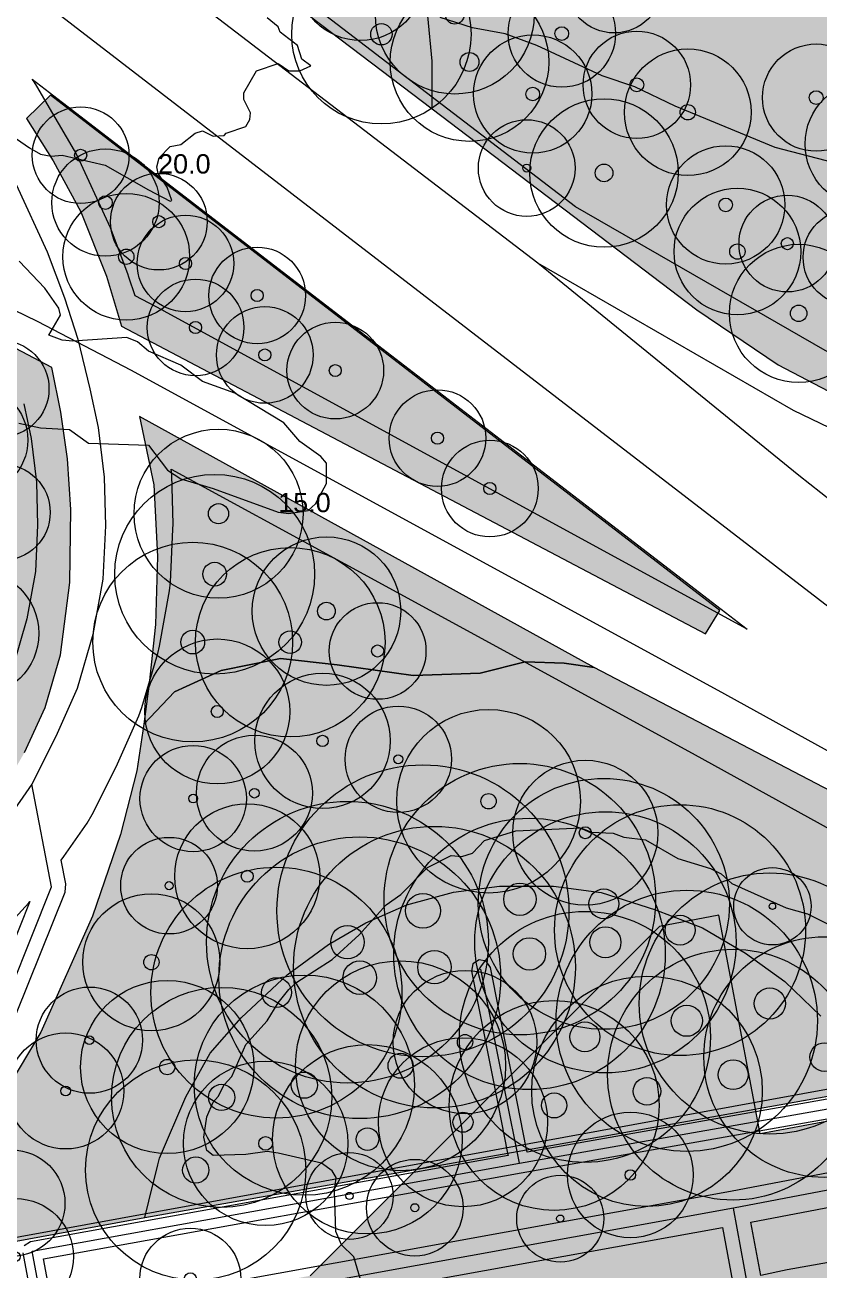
# Model space of a CAD drawing. Header units: metres. Extents: x -8 to 1190, y -11 to 1223.
# Drawn here: x 1013.7 to 1095.8, y 643.3 to 772.1 of the extents above; entities that cross this region are included whole.
import ezdxf

# ---------------------------------------------------------------- set-up
doc = ezdxf.new("R2010")
doc.units = ezdxf.units.M
doc.header["$MEASUREMENT"] = 0
for name, color, linetype, lineweight, true_color in [('TPX_BUILDINGS_SHADOWS_HATCH', 7, 'CONTINUOUS', 0, 0x000000), ('TPX_BUILDINGS_SHADOWS_OUTLINES', 7, 'CONTINUOUS', 0, 0x000000), ('TPX_CADASTRES', 7, 'CONTINUOUS', 0, 0x646464), ('TPX_CONTOUR_LINES_5M', 7, 'CONTINUOUS', 0, 0x969696), ('TPX_CONTOUR_LINES_5M_TEXT', 7, 'CONTINUOUS', 0, 0x000000), ('TPX_ROADS_AXES', 7, 'CONTINUOUS', 0, 0x323232), ('TPX_ROADS_CONTOURS', 7, 'CONTINUOUS', 0, 0x646464), ('TPX_VEGETATION_GREEN_SPACES', 7, 'CONTINUOUS', 0, 0x58ba48), ('TPX_VEGETATION_GREEN_SPACES_HATCH', 7, 'CONTINUOUS', 0, 0x58ba48), ('TPX_VEGETATION_TREES_INDIVIDUAL', 7, 'CONTINUOUS', 0, 0x136734)]:
    doc.layers.add(name, color=color, linetype=linetype, lineweight=lineweight, true_color=true_color)
doc.styles.add('TPX_TEXTE', font='arial.ttf')

# ---------------------------------------------------------------- blocks, each defined once
blk = doc.blocks.new('TREETR015_CR125')
at = {"layer": 'TPX_VEGETATION_TREES_INDIVIDUAL'}
for radius in [12.45, 1.4825]:
    blk.add_circle((0, 0, 0.0361), radius, dxfattribs=at)
blk = doc.blocks.new('TREETR006_CR070')
at = {"layer": 'TPX_VEGETATION_TREES_INDIVIDUAL'}
for radius in [7, 0.5833333333333334]:
    blk.add_circle((0, 0, 0.0361), radius, dxfattribs=at)
blk = doc.blocks.new('TREETR009_CR072')
at = {"layer": 'TPX_VEGETATION_TREES_INDIVIDUAL'}
for radius in [7.15, 0.85125]:
    blk.add_circle((0, 0, 0.0361), radius, dxfattribs=at)
blk = doc.blocks.new('TREETR005_CR065')
at = {"layer": 'TPX_VEGETATION_TREES_INDIVIDUAL'}
for radius in [6.5, 0.5416666666666666]:
    blk.add_circle((0, 0, 0.0361), radius, dxfattribs=at)
blk = doc.blocks.new('TREETR007_CR085')
at = {"layer": 'TPX_VEGETATION_TREES_INDIVIDUAL'}
for radius in [8.5, 0.7083333333333334]:
    blk.add_circle((0, 0, 0.0361), radius, dxfattribs=at)
blk = doc.blocks.new('TREETR014_CR119')
at = {"layer": 'TPX_VEGETATION_TREES_INDIVIDUAL'}
for radius in [11.92, 1.4195833333333334]:
    blk.add_circle((0, 0, 0.0361), radius, dxfattribs=at)
blk = doc.blocks.new('TREETR010_CR082')
at = {"layer": 'TPX_VEGETATION_TREES_INDIVIDUAL'}
for radius in [8.21, 0.9775]:
    blk.add_circle((0, 0, 0.0361), radius, dxfattribs=at)
blk = doc.blocks.new('TREETR006_CR052')
at = {"layer": 'TPX_VEGETATION_TREES_INDIVIDUAL'}
for radius in [5.22, 0.625]:
    blk.add_circle((0, 0, 0.0361), radius, dxfattribs=at)
blk = doc.blocks.new('TREETR008_CR066')
at = {"layer": 'TPX_VEGETATION_TREES_INDIVIDUAL'}
for radius in [6.55, 0.7916666666666666]:
    blk.add_circle((0, 0, 0.0361), radius, dxfattribs=at)
blk = doc.blocks.new('TREETR004_CR045')
at = {"layer": 'TPX_VEGETATION_TREES_INDIVIDUAL'}
for radius in [4.5, 0.375]:
    blk.add_circle((0, 0, 0.0361), radius, dxfattribs=at)
blk = doc.blocks.new('TREETR008_CR074')
at = {"layer": 'TPX_VEGETATION_TREES_INDIVIDUAL'}
for radius in [7.42, 0.7916666666666666]:
    blk.add_circle((0, 0, 0.0361), radius, dxfattribs=at)
blk = doc.blocks.new('TREETR005_CR060')
at = {"layer": 'TPX_VEGETATION_TREES_INDIVIDUAL'}
for radius in [6, 0.5]:
    blk.add_circle((0, 0, 0.0361), radius, dxfattribs=at)
blk = doc.blocks.new('TREETR011_CR093')
at = {"layer": 'TPX_VEGETATION_TREES_INDIVIDUAL'}
for radius in [9.27, 1.10375]:
    blk.add_circle((0, 0, 0.0361), radius, dxfattribs=at)
blk = doc.blocks.new('TREETR008_CR095')
at = {"layer": 'TPX_VEGETATION_TREES_INDIVIDUAL'}
for radius in [9.5, 0.7916666666666666]:
    blk.add_circle((0, 0, 0.0361), radius, dxfattribs=at)
blk = doc.blocks.new('TREETR014_CR114')
at = {"layer": 'TPX_VEGETATION_TREES_INDIVIDUAL'}
for radius in [11.39, 1.35625]:
    blk.add_circle((0, 0, 0.0361), radius, dxfattribs=at)
blk = doc.blocks.new('TREETR015_CR130')
at = {"layer": 'TPX_VEGETATION_TREES_INDIVIDUAL'}
for radius in [12.98, 1.5458333333333334]:
    blk.add_circle((0, 0, 0.0361), radius, dxfattribs=at)
blk = doc.blocks.new('TREETR010_CR087')
at = {"layer": 'TPX_VEGETATION_TREES_INDIVIDUAL'}
for radius in [8.74, 1.0404166666666665]:
    blk.add_circle((0, 0, 0.0361), radius, dxfattribs=at)
blk = doc.blocks.new('TREETR005_CR055')
at = {"layer": 'TPX_VEGETATION_TREES_INDIVIDUAL'}
for radius in [5.5, 0.4583333333333333]:
    blk.add_circle((0, 0, 0.0361), radius, dxfattribs=at)
blk = doc.blocks.new('TREETR006_CR075')
at = {"layer": 'TPX_VEGETATION_TREES_INDIVIDUAL'}
for radius in [7.5, 0.625]:
    blk.add_circle((0, 0, 0.0361), radius, dxfattribs=at)
blk = doc.blocks.new('TREETR003_CR040')
at = {"layer": 'TPX_VEGETATION_TREES_INDIVIDUAL'}
for radius in [4, 0.3333333333333333]:
    blk.add_circle((0, 0, 0.0361), radius, dxfattribs=at)
blk = doc.blocks.new('TREETR008_CR071')
at = {"layer": 'TPX_VEGETATION_TREES_INDIVIDUAL'}
for radius in [7.09, 0.7916666666666666]:
    blk.add_circle((0, 0, 0.0361), radius, dxfattribs=at)
blk = doc.blocks.new('TREETR017_CR140')
at = {"layer": 'TPX_VEGETATION_TREES_INDIVIDUAL'}
for radius in [14.04, 1.6720833333333334]:
    blk.add_circle((0, 0, 0.0361), radius, dxfattribs=at)
blk = doc.blocks.new('TREETR006_CR050')
at = {"layer": 'TPX_VEGETATION_TREES_INDIVIDUAL'}
for radius in [5, 0.625]:
    blk.add_circle((0, 0, 0.0361), radius, dxfattribs=at)
blk = doc.blocks.new('TREETR017_CR146')
at = {"layer": 'TPX_VEGETATION_TREES_INDIVIDUAL'}
for radius in [14.57, 1.735]:
    blk.add_circle((0, 0, 0.0361), radius, dxfattribs=at)
blk = doc.blocks.new('TREETR007_CR061')
at = {"layer": 'TPX_VEGETATION_TREES_INDIVIDUAL'}
for radius in [6.12, 0.7083333333333334]:
    blk.add_circle((0, 0, 0.0361), radius, dxfattribs=at)
blk = doc.blocks.new('TREETR004_CR050')
at = {"layer": 'TPX_VEGETATION_TREES_INDIVIDUAL'}
for radius in [5, 0.4166666666666667]:
    blk.add_circle((0, 0, 0.0361), radius, dxfattribs=at)
blk = doc.blocks.new('TREETR009_CR077')
at = {"layer": 'TPX_VEGETATION_TREES_INDIVIDUAL'}
for radius in [7.68, 0.9141666666666667]:
    blk.add_circle((0, 0, 0.0361), radius, dxfattribs=at)
blk = doc.blocks.new('TREETR012_CR098')
at = {"layer": 'TPX_VEGETATION_TREES_INDIVIDUAL'}
for radius in [9.8, 1.1666666666666667]:
    blk.add_circle((0, 0, 0.0361), radius, dxfattribs=at)
blk = doc.blocks.new('TREETR013_CR109')
at = {"layer": 'TPX_VEGETATION_TREES_INDIVIDUAL'}
for radius in [10.86, 1.2933333333333332]:
    blk.add_circle((0, 0, 0.0361), radius, dxfattribs=at)
blk = doc.blocks.new('TREETR008_CR090')
at = {"layer": 'TPX_VEGETATION_TREES_INDIVIDUAL'}
for radius in [8.96, 0.7916666666666666]:
    blk.add_circle((0, 0, 0.0361), radius, dxfattribs=at)
blk = doc.blocks.new('TREETR016_CR135')
at = {"layer": 'TPX_VEGETATION_TREES_INDIVIDUAL'}
for radius in [13.51, 1.60875]:
    blk.add_circle((0, 0, 0.0361), radius, dxfattribs=at)
blk = doc.blocks.new('TREETR018_CR151')
at = {"layer": 'TPX_VEGETATION_TREES_INDIVIDUAL'}
for radius in [15.1, 1.7983333333333331]:
    blk.add_circle((0, 0, 0.0361), radius, dxfattribs=at)
blk = doc.blocks.new('TREETR012_CR103')
at = {"layer": 'TPX_VEGETATION_TREES_INDIVIDUAL'}
for radius in [10.33, 1.23]:
    blk.add_circle((0, 0, 0.0361), radius, dxfattribs=at)
blk = doc.blocks.new('TREETR007_CR056')
at = {"layer": 'TPX_VEGETATION_TREES_INDIVIDUAL'}
for radius in [5.55, 0.7083333333333334]:
    blk.add_circle((0, 0, 0.0361), radius, dxfattribs=at)

msp = doc.modelspace()

# ---------------------------------------------------------------- hatches: boundary and pattern name
at = {"layer": 'TPX_BUILDINGS_SHADOWS_HATCH'}
h = msp.add_hatch(color=256, dxfattribs=at)
h.paths.add_polyline_path([(908.1301698200405, 518.1655401862226), (901.7662229053676, 511.8015923178755), (917.2893638126552, 514.7612042105757), (986.0196847431362, 527.8435291922651), (1004.1827115528286, 500.8508743918501), (1003.7763556949794, 500.01855703955516), (1037.7371215336025, 533.9793228781782), (1037.2466487400234, 536.5788626349531), (1096.4590911380947, 547.670158830937), (1101.9840716831386, 518.4097733176313), (1098.6993312351406, 517.8074898398481), (1099.2198628894985, 515.0534443533979), (1118.1522664539516, 533.9858469641767), (1117.7104253284633, 533.9032778418623), (1114.5250682346523, 550.8733000434004), (1129.3136767856777, 553.6255573905073), (1136.7425479404628, 555.0558771765791), (1142.459505032748, 556.1513924277388), (1148.2824925892055, 557.2719254172407), (1154.3226823322475, 558.4206890738569), (1159.7185344211757, 559.4174503958784), (1167.0246171467006, 560.7843098319136), (1170.5295619480312, 561.4385580695234), (1173.8040093891323, 543.5804648078047), (1177.339535664767, 547.1159901297651), (1176.9047412388027, 549.4872660315596), (1180.9490031711757, 553.5315279639326), (1177.6312207691371, 571.3909020102583), (1170.3251380436122, 570.0240416205488), (1166.294629048556, 565.993533579167), (1160.8987769596279, 564.9967722571455), (1160.6159343235195, 564.7139296210371), (1154.5757445804775, 563.5651659644209), (1154.5050334446132, 563.494455782231), (1149.0073937885463, 562.4365296042524), (1148.9648894779384, 562.6567654288374), (1144.631645154208, 561.8264040625654), (1144.450014065951, 562.7633309043013), (1137.021142911166, 561.3330120719038), (1134.1927155964077, 558.5045847571455), (1125.3236770145595, 556.8540043509565), (1122.5760640613735, 571.4054312384687), (1111.5793752186, 569.4188189185224), (1111.227604817599, 571.3539747870527), (1095.7398423664272, 568.4529080069624), (1100.5716342441738, 573.2847008383833), (1098.8527926914394, 582.3958649314009), (1092.768044423312, 581.2613243735395), (1091.2925500385463, 589.0687203085981), (1096.0301656238735, 593.8063358939253), (1094.4313001148403, 602.3359083808027), (1093.1527175419033, 602.0967106497847), (1101.5439738743007, 610.4879669821821), (1100.1456078998744, 617.9486174262129), (1103.8635711185634, 621.6665806449018), (1100.7489757053554, 638.7968506491743), (1107.1578130237758, 639.9520172751509), (1106.8210935108364, 641.8173288977705), (1113.338538121432, 642.9866137183271), (1113.6726989261806, 641.1321949637495), (1121.1709765903652, 642.4868349707685), (1120.8368253223598, 644.3412451422773), (1127.3542689792812, 645.5105423606001), (1127.688433598727, 643.6561236060224), (1131.7771043293178, 644.3905338919722), (1131.4403790943325, 646.2558445609175), (1138.476797055453, 647.5245680487715), (1138.8135356418788, 645.6592497504316), (1142.3643464557827, 646.3013004935347), (1142.0276183597744, 648.16661116248), (1149.0558795444667, 649.4334196723066), (1149.4007768146694, 647.5700258887373), (1152.3077058307827, 648.0947041190229), (1153.5033444873989, 648.7565159476362), (1155.9505729191005, 644.2590603507124), (1154.754936169833, 643.59723326331), (1155.362858723849, 640.2539095557295), (1156.321812581271, 640.42260309821), (1157.5402459613979, 633.7250208533369), (1156.573129605502, 633.5543846762739), (1157.1077994816005, 630.6310553229414), (1157.5863351337612, 627.9821695960127), (1158.5534467212856, 628.1527876532637), (1159.9796638004482, 620.3189558661543), (1161.6611928455532, 611.0378822959028), (1168.2372779361904, 617.6139664328657), (1166.5557488910854, 626.8950400031172), (1171.8590497486293, 632.1983408606611), (1170.43284220621, 640.0321716940962), (1169.4657210819423, 639.8615526831709), (1168.987183522433, 642.5104479468428), (1168.575664471835, 644.7604384100996), (1169.419631909579, 645.6044058478437), (1168.2012090198696, 652.3019871390425), (1167.2422446720302, 652.1332926428877), (1166.7164515964687, 655.0249380744062), (1167.829959820956, 656.1384462988935), (1165.3827428333461, 660.635900942143), (1164.1871032230556, 659.9740881598555), (1161.2801627628505, 659.4494080222212), (1160.935275029391, 661.3128037131391), (1153.9070224277675, 660.0460066474043), (1151.5556430332363, 657.694627252873), (1150.69292159006, 657.5386318839155), (1150.3561925403774, 659.403952089604), (1143.3197831623256, 658.1352409995161), (1140.9723262302577, 655.7877840674482), (1139.5678195469081, 655.5355057395063), (1139.2336644642055, 657.3899264014326), (1136.2593841068447, 656.8563141501509), (1135.3929004184902, 661.4466538107954), (1127.698386143893, 660.0112423575483), (1127.5788497440517, 660.6274590170942), (1124.024991940707, 659.9617085135542), (1102.2415303699672, 655.8886894858442), (1101.5415315143764, 659.6065354025923), (1089.6857966892421, 657.3902096427046), (1088.6186837665737, 663.0362467444502), (1085.4278745166957, 679.9934477484785), (1079.2954539768398, 678.8345150626265), (1043.1622972004116, 642.7013573325239), (1033.902716588229, 640.9658503211103), (1019.4777507297695, 626.5408844626509), (1028.7373179905117, 628.2763895667158), (1034.8697375766933, 629.4353232062422), (1079.7626399509609, 637.8276562369429), (1084.834773015231, 610.8885273612104), (1086.1449021808803, 603.947912660893), (1087.5432672016323, 596.487261263188), (1080.3414487354457, 595.1438688910566), (1079.22856612131, 594.0309862769209), (1087.7137832157314, 595.61840387946), (1089.312659215182, 587.0888313925825), (1090.8387164585292, 579.0138868964277), (1084.9998702518642, 577.924155679997), (1084.3447999469936, 581.3944630301557), (1083.092218350619, 581.1565136588179), (1082.2293748371303, 585.7630715048872), (1080.8355674259365, 585.5033135092817), (1079.7275247089565, 591.3831104910932), (1077.6151360981166, 590.9900526679121), (1068.988446187228, 582.3633627570234), (1074.531074475497, 583.3946947730146), (1078.2643022052944, 563.4814486182295), (1070.576204251498, 562.1281027472578), (1062.816393803805, 560.6773132956587), (1061.0129289142787, 560.3451342261396), (1037.9007958881557, 537.2330031073652), (1020.809340428561, 562.6331734335981), (952.07901949808, 549.5508484519087), (923.6533269397914, 521.1251558936201), (908.1301698200405, 518.1655401862226)])
h.paths.add_polyline_path([(1077.606926869601, 572.5092901862226), (1079.000743817538, 572.7690596259199), (1077.8504275791347, 578.8497862494551), (1082.969403218478, 579.8157152808271), (1084.1223067753017, 573.7240814841352), (1091.5695905201137, 575.1126751578413), (1093.2884425632656, 566.0015091574751), (1085.8355502597988, 564.6000675833784), (1079.3283366672695, 563.3872141516767), (1077.606926869601, 572.5092901862226)], flags=16)
at = {"layer": 'TPX_VEGETATION_GREEN_SPACES_HATCH'}
for points in [[(1045.4832639209926, 784.1245751059614), (1028.768366765231, 783.9559235251509), (1041.0953912250698, 774.5854839957319), (1055.782123517245, 763.4242071784101), (1083.1397284977138, 742.6399464285932), (1091.5699042789638, 736.9417252219282), (1100.441700886935, 732.2913012183271), (1106.775344800204, 730.9546379721723), (1113.1529483310878, 731.3659720099531), (1118.6430348865688, 733.386111704167), (1124.2310008518398, 736.7066731131636), (1128.2480315677822, 741.394258943852), (1131.0307254306972, 747.7008881247602), (1131.8959550373256, 753.7047590888105), (1131.9452867023647, 758.6415838873945), (1130.8331679813564, 763.6841511405073), (1128.1865567676723, 768.6984266913496), (1124.078419636935, 773.6671032584272), (1119.177537869662, 777.4706291831098), (1113.7909745685756, 780.595714060124), (1105.8992213718593, 783.0262312567793), (1097.8861569873989, 784.6571392691694), (1090.0068950168788, 785.9398741400801), (1079.1924619190395, 786.8178715384565), (1062.6517056934536, 787.5532869971357), (1062.3349017612636, 783.7501473105513), (1045.4832639209926, 784.1245751059614)], [(1045.4832639209926, 784.1245751059614), (1028.768366765231, 783.9559235251509), (1041.0953912250698, 774.5854839957319), (1055.782123517245, 763.4242071784101), (1083.1397284977138, 742.6399464285932), (1091.5699042789638, 736.9417252219282), (1100.441700886935, 732.2913012183271), (1106.775344800204, 730.9546379721723), (1113.1529483310878, 731.3659720099531), (1118.6430348865688, 733.386111704167), (1124.2310008518398, 736.7066731131636), (1128.2480315677822, 741.394258943852), (1131.0307254306972, 747.7008881247602), (1131.8959550373256, 753.7047590888105), (1131.9452867023647, 758.6415838873945), (1130.8331679813564, 763.6841511405073), (1128.1865567676723, 768.6984266913496), (1124.078419636935, 773.6671032584272), (1119.177537869662, 777.4706291831098), (1113.7909745685756, 780.595714060124), (1105.8992213718593, 783.0262312567793), (1097.8861569873989, 784.6571392691694), (1090.0068950168788, 785.9398741400801), (1079.1924619190395, 786.8178715384565), (1062.6517056934536, 787.5532869971357), (1062.3349017612636, 783.7501473105513), (1045.4832639209926, 784.1245751059614)], [(1044.55304999277, 774.089309183415), (1041.0953912250698, 774.5854839957319), (1055.782123517245, 763.4242071784101), (1055.7748460285366, 768.382187334355), (1055.3167838566005, 773.0612139380537), (1053.708850812167, 775.3516173041426), (1050.8658236972988, 775.7971548712812), (1047.535245846957, 773.9297632849775), (1044.55304999277, 774.089309183415)], [(867.4669141285121, 766.8268541968428), (864.6828031055629, 766.3657641089521), (866.486339520663, 763.9028362906538), (867.9887103550136, 761.8406710303389), (868.9955815784633, 760.4556355155073), (868.0763673298061, 759.7900242484175), (866.752286862582, 758.8332886374556), (865.2586173526943, 757.756000009831), (875.5387515537441, 744.5423826850019), (892.2985887043178, 724.6639713919722), (901.085650395602, 715.2983650839888), (907.3829850666225, 708.786179987248), (914.9968595020473, 701.3647665656172), (922.239869069308, 695.0411352789961), (929.8785562030971, 688.500143495854), (935.9249810688198, 683.5628313696943), (942.5452689640224, 678.5652632392012), (948.8407678119838, 675.0906109488569), (954.0307054035366, 673.1273092902265), (961.1805896274745, 671.3961929953657), (968.6192721836269, 670.6307825720869), (975.7059583179653, 670.9560999548994), (982.8427838794887, 672.2368569052778), (989.0759295932949, 674.282577959355), (994.3662232868373, 676.7848276770674), (999.579528760165, 680.0514244711958), (1003.8615922443569, 683.8348230994307), (1008.2505139820278, 688.771157709416), (1011.3883885852993, 692.9520821250044), (1013.6144723407924, 696.8373694098555), (1015.7554110996425, 701.4850744879805), (1017.3429336063564, 706.9458393729292), (1018.29763693735, 714.4322237647139), (1018.4209441654384, 721.9756474173628), (1018.0515365116298, 727.2279410040937), (1017.3892402164638, 732.0429052985273), (1016.456029843539, 736.6558718360029), (1009.550229024142, 740.3087067282759), (998.5529212467372, 745.9767908728682), (990.4392489902675, 749.494302240666), (983.7294215671718, 752.5719828284346), (976.5567607395351, 755.2758183158003), (968.2914437763393, 758.3778309500776), (960.5915917865932, 760.7616924918257), (956.1860370151699, 761.9548926032148), (950.457328747958, 763.537925211247), (944.9834289066494, 764.6977581656538), (938.0009183399379, 766.157650438603), (930.4174432270229, 767.4642796195112), (919.281674336642, 768.6464333212934), (909.9728831760585, 769.20088144904), (901.3602046482265, 769.5052752173506), (892.1541928760707, 769.4050526297651), (886.5771750919521, 769.0676550543867), (881.1069879047573, 768.6058659232222), (876.0969075672328, 768.0915083563887), (871.5383376590908, 767.4880308783613), (867.4669141285121, 766.8268541968428)], [(1016.3085250370204, 764.8372311270796), (1013.8138713352382, 762.419067827519), (1016.5988502018154, 758.0588135397993), (1019.4453134052455, 752.780962435063), (1022.1032847873867, 746.1122803366743), (1023.6475228779018, 740.9530100501142), (1084.032403897494, 709.110757318791), (1085.5243939869106, 711.5455708182417), (1016.3085250370204, 764.8372311270796)], [(1016.3085250370204, 764.8372311270796), (1013.8138713352382, 762.419067827519), (1016.5988502018154, 758.0588135397993), (1019.4453134052455, 752.780962435063), (1022.1032847873867, 746.1122803366743), (1023.6475228779018, 740.9530100501142), (1084.032403897494, 709.110757318791), (1085.5243939869106, 711.5455708182417), (1016.3085250370204, 764.8372311270796)], [(887.9629868976772, 736.2188267386518), (875.5387515537441, 744.5423826850019), (892.2985887043178, 724.6639713919722), (901.085650395602, 715.2983650839888), (907.3829850666225, 708.786179987248), (914.9968595020473, 701.3647665656172), (922.239869069308, 695.0411352789961), (929.8785562030971, 688.500143495854), (935.9249810688198, 683.5628313696943), (942.5452689640224, 678.5652632392012), (948.8407678119838, 675.0906109488569), (954.0307054035366, 673.1273092902265), (961.1805896274745, 671.3961929953657), (968.6192721836269, 670.6307825720869), (975.7059583179653, 670.9560999548994), (982.8427838794887, 672.2368569052778), (989.0759295932949, 674.282577959355), (994.3662232868373, 676.7848276770674), (999.579528760165, 680.0514244711958), (1003.8615922443569, 683.8348230994307), (1008.2505139820278, 688.771157709416), (1011.3883885852993, 692.9520821250044), (1013.6144723407924, 696.8373694098555), (1015.7554110996425, 701.4850744879805), (1017.3429336063564, 706.9458393729292), (1018.29763693735, 714.4322237647139), (1018.4209441654384, 721.9756474173628), (1018.0515365116298, 727.2279410040937), (1017.3892402164638, 732.0429052985273), (1016.456029843539, 736.6558718360029), (1009.550229024142, 740.3087067282759), (998.5529212467372, 745.9767908728682), (990.4392489902675, 749.494302240666), (983.7294215671718, 752.5719828284346), (976.5567607395351, 755.2758183158003), (968.2914437763393, 758.3778309500776), (960.5915917865932, 760.7616924918257), (956.1860370151699, 761.9548926032148), (957.9138202182949, 761.2002157843672), (959.6828717701137, 759.4311165488325), (960.7807683460414, 756.8938069022261), (962.0254392139614, 753.1137995398603), (962.8056630603969, 749.2587561286055), (963.0337724201381, 745.0433249152265), (962.5417422764003, 741.1068071997724), (961.6876306049526, 737.6832613623701), (960.0626754276454, 734.3885807669722), (957.9459466449916, 731.4266848242842), (955.3493384830654, 728.4551558173262), (952.4963941089809, 726.4243044531904), (948.4507827274501, 724.8140673316084), (943.1601142399013, 723.554550615605), (937.7541760914028, 722.8202023184858), (931.9586772434413, 722.5693335211836), (926.4680451862514, 722.6320376074873), (921.0515012256801, 723.4026636756025), (915.6827306263149, 724.5182757056318), (910.4385118000209, 725.8358816779219), (905.0961427204311, 727.5330967581831), (899.4230794422328, 729.8657650626265), (887.9629868976772, 736.2188267386518)], [(999.9520339481533, 645.513534990605), (999.7368039600551, 645.0024676001631), (1000.0108594410121, 644.388179270085), (1000.767085980624, 644.1753163016401), (1003.3331574909389, 644.5389809287153), (1026.0735873691738, 648.7295841849409), (1064.5659970752895, 655.5659718192182), (1139.8693532459438, 668.9577345526777), (1135.956982564181, 671.6365904486738), (1128.7044829837978, 675.9555449164473), (1121.2588166706264, 680.2174276984297), (1099.324432324618, 691.6251301444136), (1097.0087317936122, 692.8279690421186), (1072.5441731922328, 705.618117777165), (1025.515199612826, 731.612297502812), (1026.980633687228, 724.5242066062056), (1027.3767480365932, 717.1148199713789), (1027.1514710895717, 710.0766806281172), (1026.5209102146327, 703.9901098883711), (1025.9657010547817, 699.7740072882734), (1025.2398623935878, 694.9307760871015), (1023.5351914875209, 688.3606772101484), (1020.6408719532192, 679.8989090598188), (1015.313692998141, 667.9173454917036), (1010.489251088351, 659.8633322394453), (1005.8764466755092, 653.1020483649336), (1001.4879827015102, 647.1416687644087), (1000.4334010593593, 646.064367739018), (999.9520339481533, 645.513534990605)], [(1072.5441731922328, 705.618117777165), (1025.515199612826, 731.612297502812), (1026.980633687228, 724.5242066062056), (1027.3767480365932, 717.1148199713789), (1027.1514710895717, 710.0766806281172), (1026.5209102146327, 703.9901098883711), (1025.9657010547817, 699.7740072882734), (1029.1174315921962, 703.1296772635542), (1033.9564675800502, 705.3183760321699), (1040.0845689289272, 706.5683684027754), (1045.9634723179042, 705.9183935797773), (1053.8179530613124, 704.8138718283735), (1060.7569322101772, 705.0353817618452), (1065.4015998356044, 706.2231335318647), (1069.4221286289394, 706.0783867514692), (1072.5441731922328, 705.618117777165)], [(1001.4879827015102, 647.1416687644087), (1001.4626750461757, 646.007974115666), (1002.2168969623744, 645.0006279624067), (1003.3331574909389, 644.5389809287153), (1026.0735873691738, 648.7295841849409), (1026.4853972904384, 650.4147505438887), (1027.3954343311489, 654.1852144873701), (1027.5669469349086, 654.8815960562788), (1030.2875298969448, 661.1965269721113), (1032.8117341510952, 665.7160076773725), (1036.0271205417812, 669.3858875907026), (1040.7974509708583, 673.8368458426557), (1045.0440749637783, 676.9674944556318), (1048.9079350940883, 679.2023329413496), (1053.1412305347621, 681.0755343115889), (1057.9988517276943, 682.3825592673384), (1062.744627904147, 682.9957718527876), (1068.3147372715175, 682.9979300177656), (1073.263951253146, 682.3472942984663), (1078.8845128528774, 680.5662035620771), (1083.7178372852504, 678.6914629614912), (1088.1731843464077, 676.0831408179365), (1092.2640065662563, 673.1586784995161), (1095.9639939777553, 669.5551380789839), (1098.101859997958, 666.7338261283003), (1099.1148042194545, 665.3962683356367), (1100.6738976947963, 663.3129858649336), (1134.778376530856, 669.3332333243452), (1135.956982564181, 671.6365904486738), (1128.7044829837978, 675.9555449164473), (1121.2588166706264, 680.2174276984297), (1099.324432324618, 691.6251301444136), (1097.0087317936122, 692.8279690421186), (1072.5441731922328, 705.618117777165), (1069.4221286289394, 706.0783867514692), (1065.4015998356044, 706.2231335318647), (1060.7569322101772, 705.0353817618452), (1053.8179530613124, 704.8138718283735), (1045.9634723179042, 705.9183935797773), (1040.0845689289272, 706.5683684027754), (1033.9564675800502, 705.3183760321699), (1029.1174315921962, 703.1296772635542), (1025.9657010547817, 699.7740072882734), (1025.2398623935878, 694.9307760871015), (1023.5351914875209, 688.3606772101484), (1020.6408719532192, 679.8989090598188), (1015.313692998141, 667.9173454917036), (1010.489251088351, 659.8633322394453), (1005.8764466755092, 653.1020483649336), (1001.4879827015102, 647.1416687644087)]]:
    msp.add_hatch(color=256, dxfattribs=at).paths.add_polyline_path(points)

# ---------------------------------------------------------------- linework, layer by layer
at = {"layer": 'TPX_BUILDINGS_SHADOWS_OUTLINES', "elevation": 0.0391}
msp.add_lwpolyline([(1101.5415315143764, 659.6065354025923), (1089.6857966892421, 657.3902096427046), (1088.6186837665737, 663.0362467444502), (1085.4278745166957, 679.9934477484785), (1079.2954539768398, 678.8345150626265), (1043.1622972004116, 642.7013573325239)], dxfattribs=at)
at = {"layer": 'TPX_CADASTRES', "elevation": 0.024099999999999996}
msp.add_lwpolyline([(1002.3883542530239, 644.8071083701216), (1139.9560861103237, 669.9458403266035), (1152.2505731098354, 672.1924910224043), (1150.0358943454921, 692.2415632880293), (1148.9167994968593, 702.3723787940107), (1137.6942395679653, 765.8549923575483), (1125.7440776340663, 805.2357563651167)], dxfattribs=at)
at = {"layer": 'TPX_CONTOUR_LINES_5M', "elevation": 0.04810000000000001}
for points in [[(1011.910440848209, 760.949920583982), (1014.1454721919727, 759.4058036785573), (1015.2629878637381, 758.7341583822854), (1016.3805035355035, 758.5358826192096), (1017.4980192075018, 758.624572400935), (1021.9680818947963, 757.6225909292698), (1026.438144582091, 755.0701221963391), (1028.6731759258546, 753.8807482104748), (1028.8646460999735, 753.951546701137), (1028.382514890749, 755.3458167831413), (1027.4292399585247, 756.74008686468), (1027.308279192308, 757.4372219056822), (1027.5556602538563, 758.356379671488), (1028.6731759258546, 759.5551618095487), (1029.79069159762, 759.7314678584225), (1031.2709843215998, 760.9228971097618), (1032.0257229413837, 761.1456175823696), (1033.1432386131492, 760.6093293926679), (1034.2607542849146, 760.6637381659821), (1034.4840548790526, 760.9228971097618), (1036.5112830915023, 761.620032150764), (1036.911265279865, 762.3171671917662), (1036.9746904287022, 763.0143022327684), (1036.311589364428, 764.4085723143071), (1036.3011179890018, 765.1057073553093), (1037.6133013004437, 767.3534792158753), (1039.8483326442074, 768.1090291957371), (1040.9658483159728, 767.3693317705765), (1042.0833639877383, 767.3754175594077), (1043.2348834888544, 767.8942475188524), (1042.3144132595044, 768.5913825593889), (1041.858818983892, 769.9856526413932), (1040.0713133094832, 771.379922722932), (1039.8483326442074, 771.9220345476642), (1038.7308169722091, 772.8352677286603)], [(1099.0766632515006, 757.4025443326682), (1091.254053548677, 759.4462058357894), (1080.9044822161086, 763.7114372733049), (1076.726349814795, 765.7259114938788), (1073.3738027992658, 766.8485660064034), (1066.614263215335, 769.9856526413932), (1063.3161617526785, 771.2116833031178), (1059.9636147371493, 771.8110641050152), (1056.6110677216202, 772.8825739221647)], [(1013.0279565199744, 730.9270373312756), (1015.2629878637381, 730.422729681246), (1018.2668251011055, 730.2489553117193), (1020.2544051099103, 728.854685229715), (1026.438144582091, 728.6371108265594), (1028.3955527893268, 726.0661450666375), (1029.79069159762, 725.1602030666545), (1033.1432386131492, 724.1615480184555), (1039.8483326442074, 721.7012061118148), (1040.9658483159728, 721.5700012356974), (1042.9478604367469, 721.8833348210901), (1043.7174606923945, 722.5804698620923), (1044.8422931756359, 724.6718749846332), (1044.8563572668936, 726.7632801071741), (1044.2586726304144, 727.4604151481763), (1042.0833639877383, 729.0027202721685), (1040.42943014903, 730.9460903527215), (1035.3782699569128, 734.0036057983525), (1032.0257229413837, 735.2198714143597), (1029.79069159762, 736.9008588944562), (1026.438144582091, 738.3689416488633), (1025.3206289103255, 739.3290529572405), (1024.20311323856, 739.7827508985065), (1018.6155348792672, 739.3943220940419), (1017.4980192075018, 739.5161579251289), (1016.1244558789767, 740.0088458838873), (1017.3490202887915, 742.1002510064282), (1017.1617963737808, 742.7973860474303), (1015.7157454476692, 744.8887911699712), (1013.0712744311895, 747.6773313335143)], [(1048.542395251803, 641.7128051212057), (1047.670942347031, 644.6466026282869), (1046.409850530792, 645.8956153662875), (1045.8122901695315, 647.2898854482919), (1045.6655795511324, 651.4726956933737), (1045.838503486244, 652.8669657749124), (1045.4359110032674, 653.5712764416821), (1044.318395331502, 654.3631099839695), (1039.8483326442074, 655.4014474838041), (1038.7308169722091, 655.55359381577), (1036.4957856286783, 655.2467158725485), (1033.1432386131492, 655.145488970913), (1032.4837441311684, 655.6555059384555), (1032.1748160466086, 657.0497760204598), (1032.4902446947526, 659.1411811430007), (1033.1432386131492, 660.6759549654089), (1033.6592047782615, 661.2325862655416), (1034.2607542849146, 662.4712065970525), (1035.0522366482764, 663.3239913880825), (1036.4957856286783, 666.6147782220505), (1038.7308169722091, 669.0700142350979), (1039.8483326442074, 670.9542179661803), (1040.9658483159728, 672.3242468181998), (1041.7855045853648, 673.0838819602504), (1045.4359110032674, 675.4315697532147), (1048.2179680187255, 677.9638272463344), (1051.0234893625602, 681.0686163385399), (1052.5437719204929, 682.1466374914162), (1055.310346985003, 684.9351776549593), (1057.7285833936185, 686.1735437829047), (1058.846099065384, 686.0869103386067), (1059.9636147371493, 686.4354720260017), (1061.1816869201139, 687.7237178185023), (1064.4336774246767, 688.7427508071996), (1071.1387714555021, 689.0553518305533), (1072.2562871275004, 688.5800163722597), (1074.4913184710313, 688.4907024572603), (1075.6088341430295, 688.0664400486276), (1077.8438654865604, 687.8159102583304), (1081.1964125020895, 685.8817642843351), (1084.5489595176186, 684.8250848921016), (1085.666475189384, 684.2982499408536), (1086.7839908613823, 683.2977934251539), (1092.3715692204423, 680.7689440017566), (1094.606600564206, 680.1387479007244), (1097.9591475797351, 678.4586120643653)]]:
    msp.add_lwpolyline(points, dxfattribs=at)
at = {"layer": 'TPX_ROADS_AXES', "elevation": 0.030099999999999995}
for points in [[(940.9195317737758, 831.1263346350752), (976.7173909656703, 804.6343865073286), (1005.1335067264736, 782.5001187003218), (1127.385467480868, 688.3716072714888), (1153.3170995227993, 667.5387587225996)], [(1066.7050446979702, 747.4510121024214), (1019.7978248111904, 783.4047741568647)], [(879.8042659275234, 775.4791693366133), (899.4038247577846, 774.2221102393232), (914.7400102131069, 773.1907133734785), (929.5904263965786, 771.2622551596723), (942.7001847736537, 768.8656820929609), (955.1269835941494, 766.261994806584), (967.0873431675136, 762.7888064063154), (979.7327079288661, 757.9812616980635), (990.1599025242031, 753.3063978827558), (1002.9602355472744, 747.2581162131391), (1014.9451474659145, 741.4547753012739), (1024.6357001774013, 736.3990387595259), (1086.0158376209438, 702.8928455985151), (1109.254972409457, 690.0783123648725), (1122.8112020008266, 682.2867521918379), (1138.1595067493618, 674.5267252600752), (1153.3170995227993, 667.5387587225996)], [(1127.0495366565883, 774.977923837956), (1130.861713360995, 770.6068596518598), (1133.5236882679164, 766.5858492529951), (1135.597330044955, 761.7010740912519), (1136.588143300265, 757.1362156546675), (1136.8206691257656, 751.7710652030073), (1136.1874951831996, 747.8127255118452), (1134.6321038715541, 743.1650175726973), (1132.5566415302455, 738.9699902213179), (1129.7357530109584, 735.1974959052168), (1125.5693492405117, 731.7635044730268), (1120.5897750370204, 728.9662155783735), (1114.7401656620204, 727.448138681706), (1110.1382836811244, 727.0644611991011), (1105.0593966953456, 727.5348810828291), (1099.6555337421596, 729.0908903754316), (1093.1469621174037, 732.2274813330732), (1066.7050446979702, 747.4510121024214)], [(1012.7538365833461, 755.5982803977095), (1015.9611091129482, 748.6449103034101), (1017.7570104114711, 743.8787216818891), (1019.1337356083095, 739.6120342887007), (1020.3908242695034, 734.4655775702558), (1021.2315415851772, 730.4636978781782), (1021.8409289829433, 725.3255524314009), (1021.9799184314907, 720.2835735953413), (1021.7174176685512, 714.7901549017988), (1020.701107930392, 709.0613760626875), (1019.0521583072841, 703.4595389044844), (1016.85316843912, 698.51045176154), (1014.3640126697719, 693.550454584416), (1011.9509372226894, 690.0928606665693)], [(1184.5666116897482, 654.9654554999433), (1132.37068979186, 695.0137133277021), (1093.6845888320822, 725.4958824790083), (1066.7050451461691, 747.4510121024214)], [(985.0530566684902, 638.5582718527876), (1001.6607894413173, 654.9499277747236), (1010.1202115528286, 667.2675966895185), (1016.4162110798061, 682.9529318488203), (1014.3640126697719, 693.550454584416)], [(1064.802498769015, 654.3444399512373), (1064.5659970752895, 655.5659718192182), (1063.5719384662807, 660.5098108923994), (1060.8190659992397, 674.4057812369429)], [(1014.4200076572597, 645.2440781272016), (1064.802498769015, 654.3444399512373), (1141.305171918124, 667.8350157416426)], [(1165.4273280613124, 664.745577303227), (1153.7754849903286, 662.4570374167524), (1086.9530295841396, 649.6849445975386)], [(1086.9530295841396, 649.6849445975386), (1015.987955044955, 636.8453077948652), (1010.9016494266689, 635.8871311820112)], [(1103.6334123127162, 558.6836142218672), (1102.2676658146083, 566.1519617713057), (1089.330258321017, 636.7245154059492), (1088.4713086597621, 641.4240498221479), (1086.9530295841396, 649.6849445975386)], [(1032.01585001871, 551.4898390448652), (1031.6108884327114, 553.3160481131636), (1017.5105771534145, 628.9306635535322), (1017.025537442416, 631.2788300192915), (1015.987955044955, 636.8453077948652), (1015.5265788547695, 639.3486523306929), (1014.4200076572597, 645.2440781272016)]]:
    msp.add_lwpolyline(points, dxfattribs=at)
at = {"layer": 'TPX_ROADS_CONTOURS', "elevation": 0.027099999999999996}
for points in [[(1117.5620875996538, 773.8956831200048), (1122.1066919011064, 769.9955108864233), (1125.2811017674394, 766.3557136757299), (1127.331661764998, 763.2582681877539), (1128.8963876408525, 759.5723198158666), (1129.6205983799882, 756.2357481224462), (1129.7965284031816, 752.1764658195898), (1129.3664165181108, 749.4875896675512), (1128.1458068531938, 745.840251754038), (1126.5667491597123, 742.6485841972753), (1124.633904997725, 740.0637081367895), (1121.5978942555375, 737.5613983375952), (1117.9527984303422, 735.5137556297705), (1113.5616107624955, 734.3741653664038), (1110.170528952498, 734.0914371712133), (1106.3621259373613, 734.4441812736914), (1102.1612468403764, 735.6537979347631), (1096.417147223372, 738.4219778282568), (1070.5973849934526, 753.28731233906), (1029.3728347462602, 784.8853834373876)], [(1013.5637517613359, 732.9150846702978), (1014.3169789952226, 729.3296650154516), (1014.8523212117143, 724.8158481819555), (1014.975309912581, 720.354282210581), (1014.7467790287919, 715.5717666847631), (1013.876472060103, 710.6659830315039), (1012.467536513228, 705.8795259697363)], [(1011.5122562092729, 666.7088373405859), (1017.8082566899247, 682.394173453562), (1017.8888536137529, 683.238107512705), (1017.4111486119218, 685.7049663765356), (1017.691202704329, 686.0866955025122), (1020.1042781514116, 689.5442894203588), (1020.6203761738725, 690.4107225639746), (1023.1095319432206, 695.3707206947729), (1023.2501388234086, 695.668135474436), (1025.4491286915727, 700.617221663706), (1025.767278258223, 701.4828851921484), (1027.416227881331, 707.0847223503515), (1027.5934882801957, 707.8386381370947), (1028.609798018355, 713.5674160225317), (1028.7094398182817, 714.4560440285131), (1028.9719405812211, 719.9494627220556), (1028.977260176558, 720.4764650566503), (1028.8382707280107, 725.5184438927099), (1028.791568343062, 726.1553924782202), (1082.6487785023637, 696.7558162910864), (1105.8205447834916, 683.9784315330908)], [(1010.454973761458, 677.3440149528906), (1014.0722137135454, 681.2812889320776), (1014.1822581929155, 681.414229224436), (1008.7899032277055, 667.9801595909521)], [(1135.8420053166337, 667.8870628578588), (1065.5973344487138, 655.500031302683), (1065.5477662724443, 655.7560528023168), (1064.5525985402055, 660.7055338127539), (1061.8000026387163, 674.600110839121), (1061.3752809208818, 675.2368200523779), (1060.624736372847, 675.3867176277563), (1059.9880281132646, 674.9619968635961), (1059.8381295842119, 674.2114523155615), (1062.5910020512529, 660.315481971018), (1063.5849118870683, 655.3723638756201), (1063.6282497090288, 655.1485222084448), (1014.2422586125322, 646.2281540138647), (1013.5965276402421, 645.8114231331274)], [(1013.4371715229936, 645.0595997078344), (1014.5434413594194, 639.1657789452001), (1014.6880403202958, 638.3812072975561), (1010.6614871663041, 637.6226700050756)]]:
    msp.add_lwpolyline(points, dxfattribs=at)
for points in [[(1014.4118238133378, 766.5217130882666), (1088.3452258748002, 709.596319030039), (1027.9896798771806, 742.543207953684), (1027.8735595387407, 742.605186293833), (1025.0475917500444, 744.0795448524877), (1024.418798987288, 746.0282715065405), (1024.307428900618, 746.3469207985327), (1022.5115285557695, 751.1131094200537), (1022.3175111454912, 751.5768297417089), (1019.1102386158891, 758.5301988823339), (1018.7936053914018, 759.136810134165), (1014.9020400685258, 765.7791603310034), (1014.6135316533037, 766.2309950096533)], [(1015.5885892552324, 644.4389723045751), (1064.9781995457597, 653.359993766062), (1139.0283551854081, 666.4180887443945), (1146.6922650975175, 662.8848665459082), (1086.6330104512163, 651.4054563743994), (1016.654792372603, 638.7443702919409), (1016.5100160283037, 639.5299032432958)], [(1088.7427383107133, 648.245341132395), (1151.3505855244584, 660.211875746958), (1153.0211740178056, 658.9209011299536), (1153.2482133549638, 655.6855676872656), (1153.279041830916, 655.6237734062597), (1153.2658801716752, 655.555981467478), (1153.5510135334916, 654.156118224375), (1094.6144605320878, 643.6806152565405), (1092.5042434376664, 643.2990425331518), (1089.7585445088334, 642.7183883888647)], [(1017.2926698368974, 635.3029564125463), (1085.7933250111528, 647.6967066032812), (1086.822511259932, 642.0969494087622), (1082.5414500874467, 641.1900184853002), (1081.054993216414, 640.9302833778784), (1018.2940860432573, 630.0809391243383), (1018.0068269413896, 631.4716137154028)]]:
    msp.add_lwpolyline(points, close=True, dxfattribs=at)
at = {"layer": 'TPX_VEGETATION_GREEN_SPACES', "elevation": 0.0031}
for points in [[(1044.55304999277, 774.089309183415), (1041.0953912250698, 774.5854839957319), (1055.782123517245, 763.4242071784101), (1055.7748460285366, 768.382187334355), (1055.3167838566005, 773.0612139380537), (1053.708850812167, 775.3516173041426), (1050.8658236972988, 775.7971548712812), (1047.535245846957, 773.9297632849775)], [(1016.3085250370204, 764.8372311270796), (1013.8138713352382, 762.419067827519), (1016.5988502018154, 758.0588135397993), (1019.4453134052455, 752.780962435063), (1022.1032847873867, 746.1122803366743), (1023.6475228779018, 740.9530100501142), (1084.032403897494, 709.110757318791), (1085.5243939869106, 711.5455708182417)], [(1016.3085250370204, 764.8372311270796), (1013.8138713352382, 762.419067827519), (1016.5988502018154, 758.0588135397993), (1019.4453134052455, 752.780962435063), (1022.1032847873867, 746.1122803366743), (1023.6475228779018, 740.9530100501142), (1084.032403897494, 709.110757318791), (1085.5243939869106, 711.5455708182417)], [(1072.5441731922328, 705.618117777165), (1025.515199612826, 731.612297502812), (1026.980633687228, 724.5242066062056), (1027.3767480365932, 717.1148199713789), (1027.1514710895717, 710.0766806281172), (1026.5209102146327, 703.9901098883711), (1025.9657010547817, 699.7740072882734), (1029.1174315921962, 703.1296772635542), (1033.9564675800502, 705.3183760321699), (1040.0845689289272, 706.5683684027754), (1045.9634723179042, 705.9183935797773), (1053.8179530613124, 704.8138718283735), (1060.7569322101772, 705.0353817618452), (1065.4015998356044, 706.2231335318647), (1069.4221286289394, 706.0783867514692)]]:
    msp.add_lwpolyline(points, close=True, dxfattribs=at)
for points in [[(1041.0953912250698, 774.5854839957319), (1055.782123517245, 763.4242071784101), (1083.1397284977138, 742.6399464285932), (1091.5699042789638, 736.9417252219282), (1100.441700886935, 732.2913012183271), (1106.775344800204, 730.9546379721723), (1113.1529483310878, 731.3659720099531), (1118.6430348865688, 733.386111704167), (1124.2310008518398, 736.7066731131636), (1128.2480315677822, 741.394258943852), (1131.0307254306972, 747.7008881247602), (1131.8959550373256, 753.7047590888105), (1131.9452867023647, 758.6415838873945), (1130.8331679813564, 763.6841511405073), (1128.1865567676723, 768.6984266913496), (1124.078419636935, 773.6671032584272)], [(1041.0953912250698, 774.5854839957319), (1055.782123517245, 763.4242071784101), (1083.1397284977138, 742.6399464285932), (1091.5699042789638, 736.9417252219282), (1100.441700886935, 732.2913012183271), (1106.775344800204, 730.9546379721723), (1113.1529483310878, 731.3659720099531), (1118.6430348865688, 733.386111704167), (1124.2310008518398, 736.7066731131636), (1128.2480315677822, 741.394258943852), (1131.0307254306972, 747.7008881247602), (1131.8959550373256, 753.7047590888105), (1131.9452867023647, 758.6415838873945), (1130.8331679813564, 763.6841511405073), (1128.1865567676723, 768.6984266913496), (1124.078419636935, 773.6671032584272)], [(1013.6144723407924, 696.8373694098555), (1015.7554110996425, 701.4850744879805), (1017.3429336063564, 706.9458393729292), (1018.29763693735, 714.4322237647139), (1018.4209441654384, 721.9756474173628), (1018.0515365116298, 727.2279410040937), (1017.3892402164638, 732.0429052985273), (1016.456029843539, 736.6558718360029), (1009.550229024142, 740.3087067282759)], [(1013.6144723407924, 696.8373694098555), (1015.7554110996425, 701.4850744879805), (1017.3429336063564, 706.9458393729292), (1018.29763693735, 714.4322237647139), (1018.4209441654384, 721.9756474173628), (1018.0515365116298, 727.2279410040937), (1017.3892402164638, 732.0429052985273), (1016.456029843539, 736.6558718360029), (1009.550229024142, 740.3087067282759)], [(1003.3331574909389, 644.5389809287153), (1026.0735873691738, 648.7295841849409), (1064.5659970752895, 655.5659718192182), (1139.8693532459438, 668.9577345526777), (1135.956982564181, 671.6365904486738), (1128.7044829837978, 675.9555449164473), (1121.2588166706264, 680.2174276984297), (1099.324432324618, 691.6251301444136), (1097.0087317936122, 692.8279690421186), (1072.5441731922328, 705.618117777165), (1025.515199612826, 731.612297502812), (1026.980633687228, 724.5242066062056), (1027.3767480365932, 717.1148199713789), (1027.1514710895717, 710.0766806281172), (1026.5209102146327, 703.9901098883711), (1025.9657010547817, 699.7740072882734), (1025.2398623935878, 694.9307760871015), (1023.5351914875209, 688.3606772101484), (1020.6408719532192, 679.8989090598188), (1015.313692998141, 667.9173454917036), (1010.489251088351, 659.8633322394453)], [(1097.0087317936122, 692.8279690421186), (1072.5441731922328, 705.618117777165), (1069.4221286289394, 706.0783867514692), (1065.4015998356044, 706.2231335318647), (1060.7569322101772, 705.0353817618452), (1053.8179530613124, 704.8138718283735), (1045.9634723179042, 705.9183935797773), (1040.0845689289272, 706.5683684027754), (1033.9564675800502, 705.3183760321699), (1029.1174315921962, 703.1296772635542), (1025.9657010547817, 699.7740072882734), (1025.2398623935878, 694.9307760871015), (1023.5351914875209, 688.3606772101484), (1020.6408719532192, 679.8989090598188), (1015.313692998141, 667.9173454917036), (1010.489251088351, 659.8633322394453)], [(1003.3331574909389, 644.5389809287153), (1026.0735873691738, 648.7295841849409), (1026.4853972904384, 650.4147505438887), (1027.3954343311489, 654.1852144873701), (1027.5669469349086, 654.8815960562788), (1030.2875298969448, 661.1965269721113), (1032.8117341510952, 665.7160076773725), (1036.0271205417812, 669.3858875907026), (1040.7974509708583, 673.8368458426557), (1045.0440749637783, 676.9674944556318), (1048.9079350940883, 679.2023329413496), (1053.1412305347621, 681.0755343115889), (1057.9988517276943, 682.3825592673384), (1062.744627904147, 682.9957718527876), (1068.3147372715175, 682.9979300177656), (1073.263951253146, 682.3472942984663), (1078.8845128528774, 680.5662035620771), (1083.7178372852504, 678.6914629614912), (1088.1731843464077, 676.0831408179365), (1092.2640065662563, 673.1586784995161), (1095.9639939777553, 669.5551380789839)]]:
    msp.add_lwpolyline(points, dxfattribs=at)

# ---------------------------------------------------------------- block references
at = {"layer": 'TPX_VEGETATION_TREES_INDIVIDUAL'}
for name, p in [('TREETR008_CR066', (1048.3746150659863, 777.050656477455, 0.0361)), ('TREETR010_CR082', (1058.1127947596833, 773.1799572408199, 0.0361)), ('TREETR006_CR050', (1074.5995405686554, 776.2867710897699, 0.0361)), ('TREETR011_CR093', (1050.524678440066, 771.1482333936729, 0.0361)), ('TREETR010_CR082', (1059.6386935368646, 768.2810333082452, 0.0361)), ('TREETR007_CR056', (1069.1818199346308, 771.2227533571422, 0.0361)), ('TREETR007_CR061', (1066.1802143179812, 764.9680797895417, 0.0361)), ('TREETR007_CR056', (1076.942080955254, 765.9188459920697, 0.0361)), ('TREETR008_CR066', (1082.2102641593665, 763.076511781197, 0.0361)), ('TREETR007_CR056', (1095.4893123449292, 764.5981098962948, 0.0361)), ('TREETR008_CR066', (1100.8950356207788, 759.7859393488616, 0.0361)), ('TREETR009_CR077', (1073.54888263694, 756.7985001844354, 0.0361)), ('TREETR006_CR050', (1019.4250711950008, 758.6334567847662, 0.0361)), ('TREETR004_CR050', (1065.555189075414, 757.3069372312166, 0.0361)), ('TREETR007_CR056', (1021.991817623144, 753.738410518039, 0.0361)), ('TREETR007_CR061', (1086.1322062236723, 753.4954458251595, 0.0361)), ('TREETR006_CR050', (1027.512242102297, 751.7610661396757, 0.0361)), ('TREETR008_CR066', (1087.3392310321797, 748.6708938353695, 0.0361)), ('TREETR008_CR066', (1024.1484047463164, 748.1367153329775, 0.0361)), ('TREETR006_CR050', (1092.5104036792181, 749.4880549549125, 0.0361)), ('TREETR006_CR050', (1030.262476072181, 747.4386462601833, 0.0361)), ('TREETR006_CR050', (1099.1384555376135, 748.0712457322516, 0.0361)), ('TREETR006_CR050', (1037.682188558625, 744.1257011550479, 0.0361)), ('TREETR009_CR072', (1093.6788301072083, 742.2723588873632, 0.0361)), ('TREETR006_CR050', (1031.3082991649862, 740.8154328437522, 0.0361)), ('TREETR006_CR050', (1038.4710760449525, 737.9712166679092, 0.0361)), ('TREETR006_CR050', (1045.7579086145852, 736.3530415925197, 0.0361)), ('TREETR006_CR050', (1011.150875418447, 734.472298281733, 0.0361)), ('TREETR007_CR056', (1008.4160960880108, 729.1666738172062, 0.0361)), ('TREETR006_CR050', (1056.326438244665, 729.3640733757056, 0.0361)), ('TREETR010_CR087', (1033.683670749655, 721.5485160821117, 0.0361)), ('TREETR006_CR050', (1061.7405902461614, 724.1511057335883, 0.0361)), ('TREETR006_CR050', (1011.2750719725154, 721.682349675335, 0.0361)), ('TREETR012_CR103', (1033.2839810419828, 715.2862575557083, 0.0361)), ('TREETR009_CR077', (1044.8442956521176, 711.4656228055246, 0.0361)), ('TREETR012_CR103', (1031.015159844188, 708.2608649069443, 0.0361)), ('TREETR012_CR098', (1041.10071756877, 708.2465049047023, 0.0361)), ('TREETR008_CR066', (1008.5376975978725, 709.160973450169, 0.0361)), ('TREETR006_CR050', (1050.1395050548017, 707.3408071040176, 0.0361)), ('TREETR006_CR075', (1033.5547823244706, 701.0852847439237, 0.0361)), ('TREETR006_CR070', (1044.4352825030219, 698.0358971636742, 0.0361)), ('TREETR005_CR055', (1052.2723198197782, 696.1405947175808, 0.0361)), ('TREETR008_CR095', (1061.6119141820818, 691.7916994378902, 0.0361)), ('TREETR005_CR060', (1037.3965288987383, 692.6313874437474, 0.0361)), ('TREETR005_CR055', (1031.062036339892, 692.0731030013412, 0.0361)), ('TREETR017_CR140', (1064.8499549718108, 681.6627439092845, 0.0361)), ('TREETR006_CR075', (1071.6173982718028, 688.5359120625071, 0.0361)), ('TREETR018_CR151', (1054.8274537271354, 680.4606643253937, 0.0361)), ('TREETR015_CR130', (1073.5309488540515, 681.1789860981517, 0.0361)), ('TREETR006_CR075', (1036.6538777824026, 684.0320396227762, 0.0361)), ('TREETR017_CR146', (1047.0177598544396, 677.2144460673444, 0.0361)), ('TREETR016_CR135', (1073.6943695202935, 677.2014467483386, 0.0361)), ('TREETR015_CR130', (1081.413650044473, 678.4585941359401, 0.0361)), ('TREETR017_CR140', (1065.8403315152973, 676.004576918669, 0.0361)), ('TREETR004_CR050', (1028.5692829298787, 683.0609124191105, 0.0361)), ('TREETR017_CR146', (1048.290831308579, 673.5331985559314, 0.0361)), ('TREETR017_CR146', (1056.0134906112216, 674.6300134323537, 0.0361)), ('TREETR015_CR130', (1039.6734997115564, 671.9951906730421, 0.0361)), ('TREETR016_CR135', (1090.695224002935, 670.86685243994, 0.0361)), ('TREETR003_CR040', (1090.9625222827308, 680.9312575510703, 0.0361)), ('TREETR008_CR071', (1026.7424064236693, 675.1418119813316, 0.0361)), ('TREETR016_CR135', (1082.1099927916657, 669.0832079965621, 0.0361)), ('TREETR015_CR130', (1071.5773837012239, 667.415551758837, 0.0361)), ('TREETR015_CR125', (1096.324780243216, 665.3249625926837, 0.0361)), ('TREETR015_CR130', (1086.9042475759052, 663.5053655374795, 0.0361)), ('TREETR013_CR109', (1052.5060580191202, 664.4240616895258, 0.0361)), ('TREETR014_CR114', (1042.5519278421998, 662.4211052618921, 0.0361)), ('TREETR008_CR074', (1059.174856730504, 666.8802760257386, 0.0361)), ('TREETR005_CR055', (1020.3311128334608, 667.0772751630284, 0.0361)), ('TREETR008_CR090', (1028.3773320619948, 664.2952571166679, 0.0361)), ('TREETR014_CR114', (1034.00035302178, 661.1517815105617, 0.0361)), ('TREETR014_CR119', (1077.9945319038816, 661.7832691567019, 0.0361)), ('TREETR013_CR109', (1068.3942760485224, 660.3240577811375, 0.0361)), ('TREETR005_CR060', (1017.8767313235439, 661.8181990380399, 0.0361)), ('TREETR012_CR098', (1049.0806675539352, 656.8266358086839, 0.0361)), ('TREETR010_CR087', (1058.9638942442834, 658.5827242620289, 0.0361)), ('TREETR014_CR114', (1031.3295631308574, 653.6403170991689, 0.0361)), ('TREETR007_CR085', (1038.5536035285331, 656.3995927385986, 0.0361)), ('TREETR005_CR065', (1076.2748282218818, 653.1297713113017, 0.0361)), ('TREETR005_CR055', (1012.3020686497912, 650.2069397550076, 0.0361)), ('TREETR004_CR045', (1047.2273436284158, 650.9575440338813, 0.0361)), ('TREETR004_CR050', (1053.9802059703507, 649.7424754742533, 0.0361)), ('TREETR004_CR045', (1069.0268747673836, 648.6118866177276, 0.0361)), ('TREETR005_CR060', (1012.6819942980073, 644.6804362982512, 0.0361)), ('TREETR006_CR052', (1030.7721352409571, 642.3956745509058, 0.0361))]:
    msp.add_blockref(name, p, dxfattribs=at)

# ---------------------------------------------------------------- texts
at = {"layer": 'TPX_CONTOUR_LINES_5M_TEXT', "style": 'TPX_TEXTE'}
for s, p in [('20.0', (1027.4292399585247, 756.74008686468, 0.04810000000000001)), ('15.0', (1039.8483326442074, 721.7012061118148, 0.04810000000000001))]:
    msp.add_text(s, height=2, dxfattribs=at).set_placement(p)

doc.saveas('drawing.dxf')
